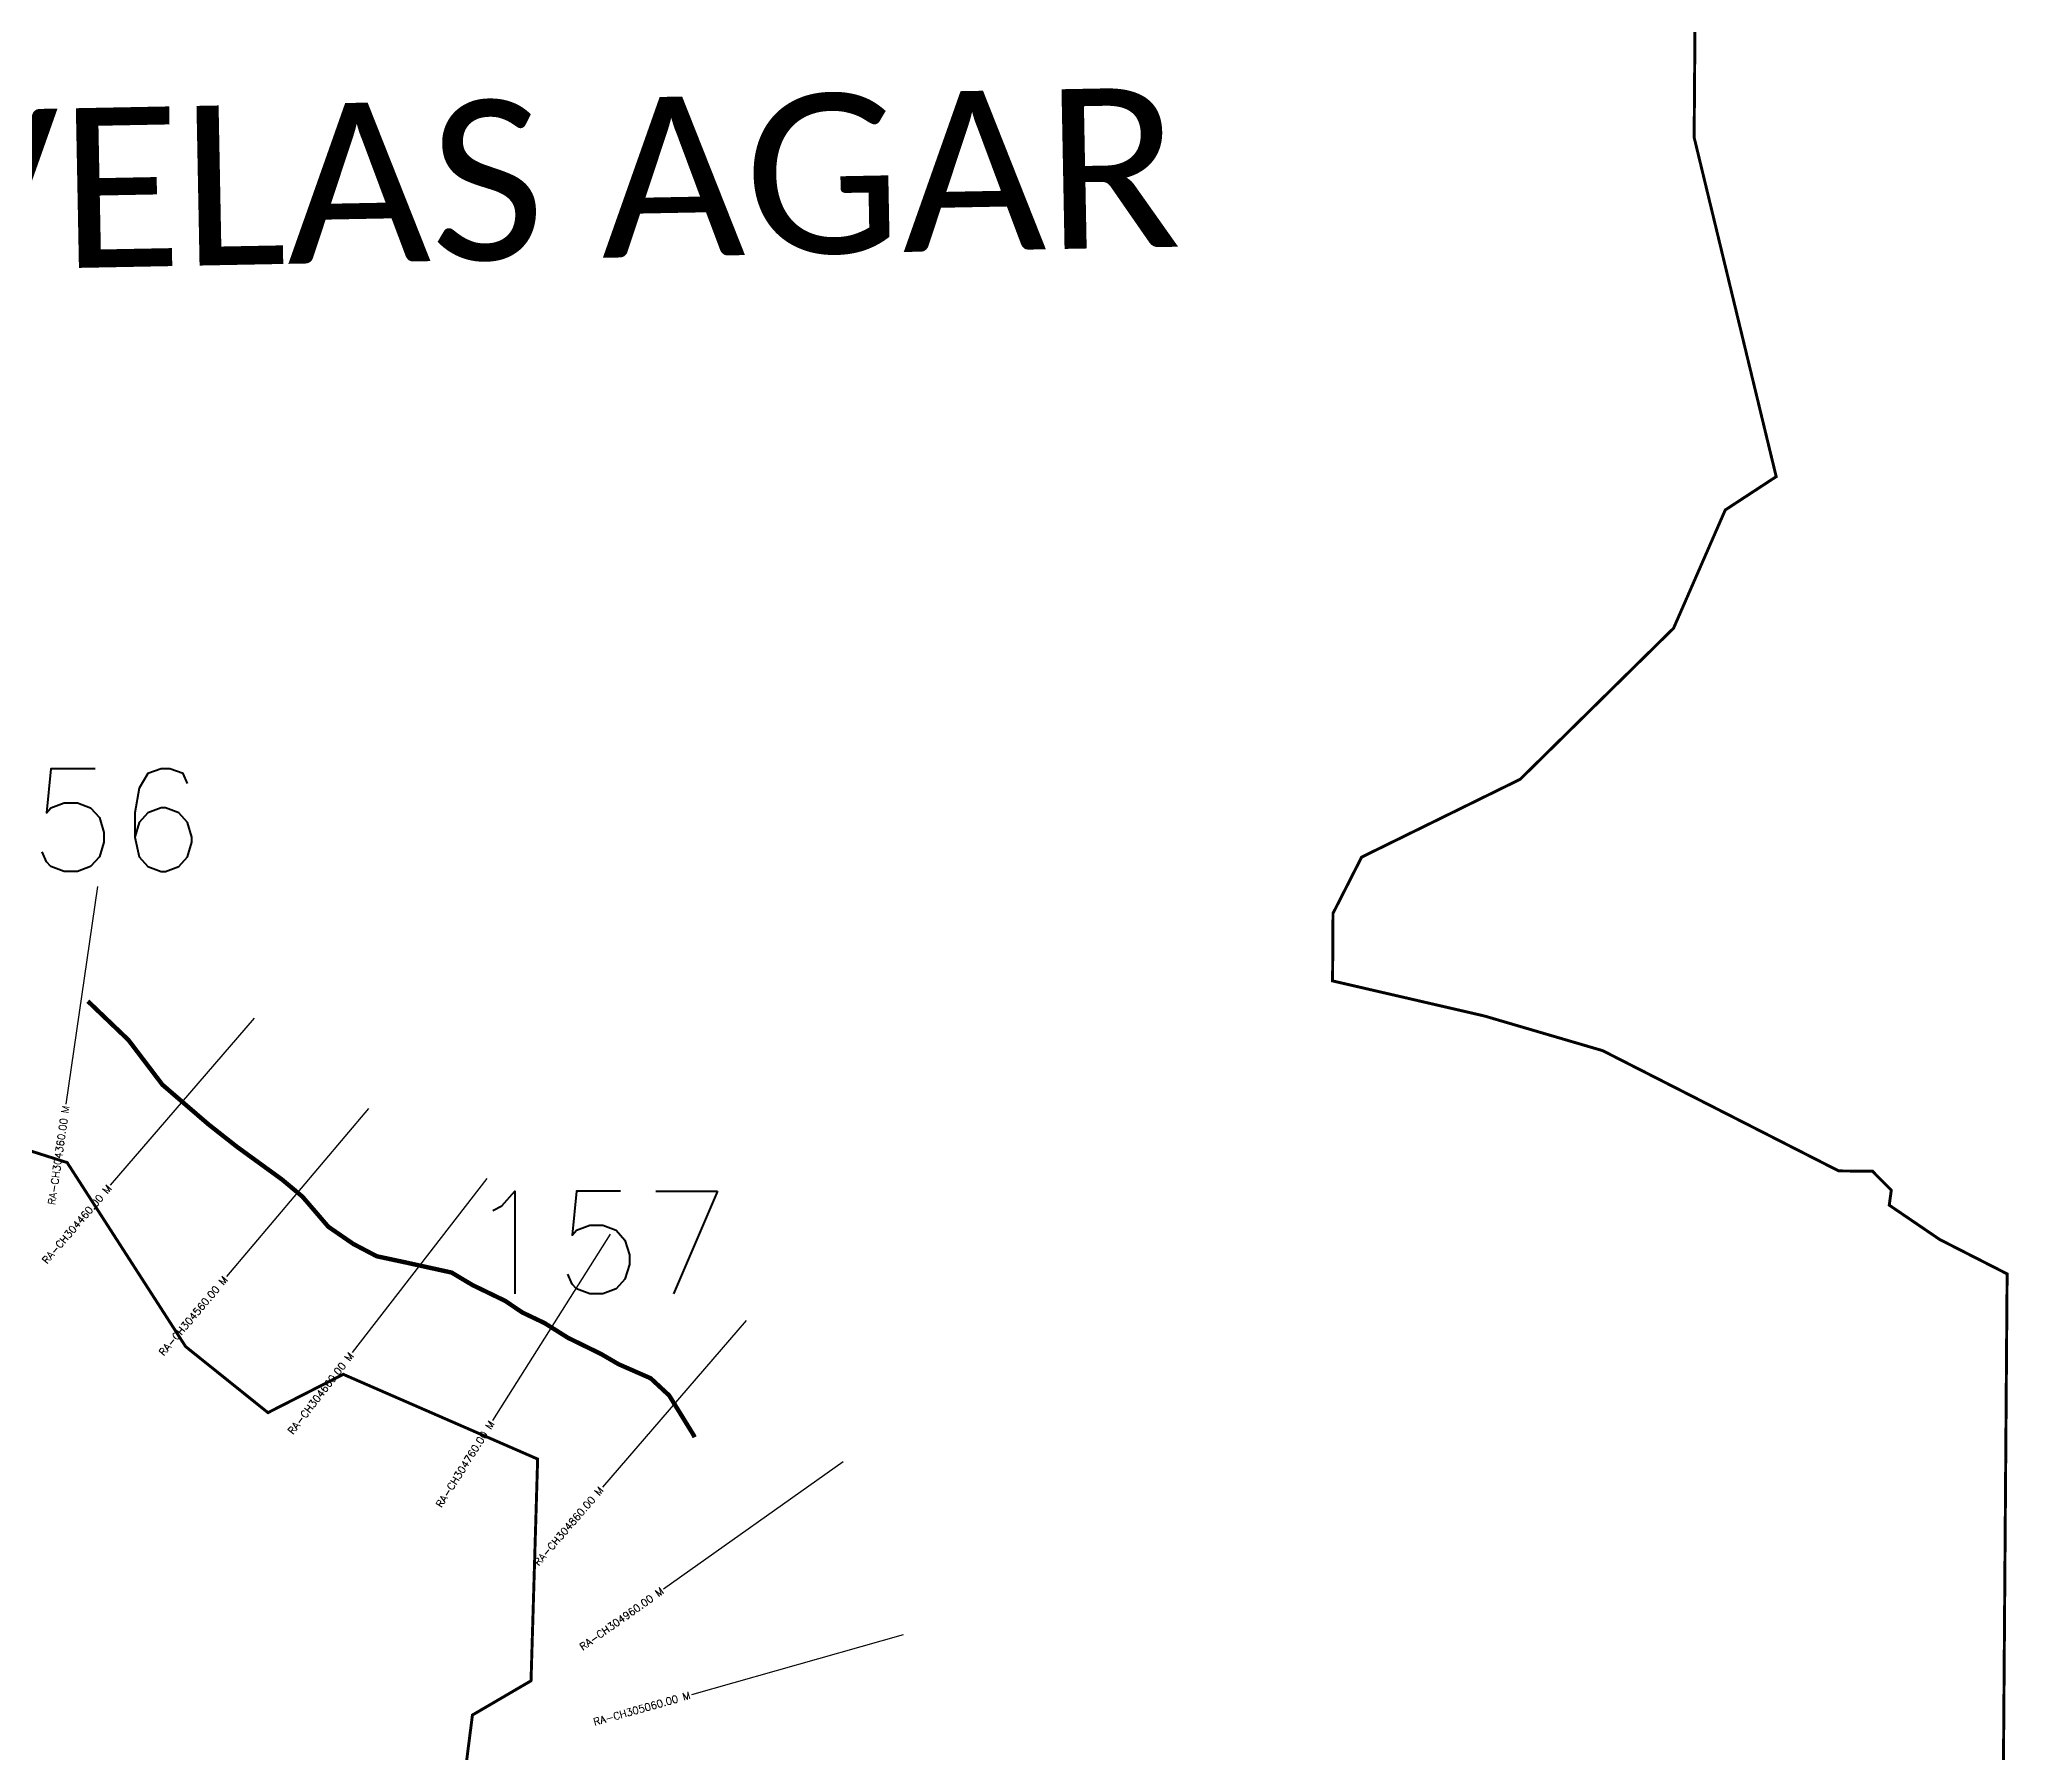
# Model space of a CAD drawing. Header units: metres. Extents: x 284659 to 287076, y 2009710 to 2015523.
# Drawn here: x 285656 to 286998, y 2013298 to 2014465 of the extents above; entities that cross this region are included whole.
import ezdxf
from ezdxf.enums import TextEntityAlignment as Align

# ---------------------------------------------------------------- set-up
doc = ezdxf.new("R2010")
doc.units = ezdxf.units.M
doc.header["$MEASUREMENT"] = 0
for name, color, linetype in [('CS', 134, 'Continuous'), ('CSMark', 6, 'Continuous'), ('NATURALLY PROTECTED', 3, 'Continuous'), ('VILLAGE NAME', 250, 'Continuous')]:
    doc.layers.add(name, color=color, linetype=linetype)
doc.styles.get("Standard").update_dxf_attribs({"font": 'simplex.shx'})

msp = doc.modelspace()

# ---------------------------------------------------------------- linework, layer by layer
at = {"color": 6, "const_width": 2, "flags": 128}
for points in [[(286784.9, 2014594.3), (286783.4, 2014398.4), (286839.3, 2014167.4), (286804.6, 2014144.7), (286769.4, 2014064.2), (286664.9, 2013961.3), (286556.9, 2013908.3), (286537.4, 2013870), (286537.1, 2013824), (286640.6, 2013800.1), (286721.1, 2013776.5), (286881.9, 2013694.6), (286904.9, 2013694.4), (286917.7, 2013681.5), (286916.3, 2013671.3), (286950.7, 2013647.9), (286996.6, 2013624.5), (286993.4, 2013198.1)], [(285935.7, 2013202.9), (285951.2, 2013324.1), (285991.1, 2013347.4), (285995.6, 2013498.4), (285863.2, 2013556.1), (285811.9, 2013530), (285755.8, 2013575), (285675.1, 2013700.3), (285607.5, 2013721.8)]]:
    msp.add_lwpolyline(points, dxfattribs=at)
at = {"layer": 'CS'}
for p, q in [((285695.8, 2013888.4), (285674.3, 2013740)), ((285802.4, 2013798.6), (285704.5, 2013684.9)), ((285880.4, 2013737.2), (285783.6, 2013622.6)), ((285961.1, 2013689.5), (285869.3, 2013570.9)), ((286044.9, 2013651.5), (285964.9, 2013524.6)), ((286137.7, 2013592.8), (286039.7, 2013479.2)), ((286203.8, 2013496.6), (286081.4, 2013409.8)), ((286244.7, 2013378.7), (286100.4, 2013337.9))]:
    msp.add_line(p, q, dxfattribs=at)
at = {"layer": 'NATURALLY PROTECTED', "const_width": 3, "flags": 128}
msp.add_lwpolyline([(285689.2, 2013810.2), (285716.9, 2013783.7), (285740, 2013753.3), (285771.5, 2013726.2), (285790.7, 2013711.1), (285821.4, 2013688.8), (285835.4, 2013677.1), (285853, 2013656.6), (285870, 2013644.9), (285886, 2013636.5), (285905.6, 2013632.3), (285937, 2013625.4), (285951.2, 2013616.9), (285973.5, 2013606.1), (285985.2, 2013598.2), (286000.3, 2013591), (286016.2, 2013581), (286038.7, 2013570), (286050.7, 2013563), (286072.6, 2013553.4), (286085.2, 2013541.7), (286101.8, 2013514.8), (286102.5, 2013513.2)], dxfattribs=at)

# ---------------------------------------------------------------- texts
at = {"char_height": 70, "attachment_point": 1}
for s, insert in [('156', (285589.1, 2013968.5)), ('157', (285947.1, 2013680.9))]:
    msp.add_mtext_dynamic_manual_height_columns(s, width=95.172, gutter_width=1, heights=[0], dxfattribs=dict(at, insert=insert))
at = {"layer": 'CSMark'}
for s, rotation, p in [('RA-CH304360.00 M', 81.7513, (285674.2, 2013739)), ('RA-CH304460.00 M', 49.2924, (285703.9, 2013684.1)), ('RA-CH304560.00 M', 49.8216, (285783, 2013621.9)), ('RA-CH304660.00 M', 52.2664, (285868.7, 2013570.1)), ('RA-CH304760.00 M', 57.75, (285964.4, 2013523.8)), ('RA-CH304860.00 M', 49.2185, (286039, 2013478.5)), ('RA-CH304960.00 M', 35.3365, (286080.6, 2013409.3)), ('RA-CH305060.00 M', 15.7561, (286099.4, 2013337.7))]:
    msp.add_text(s, height=5, rotation=rotation, dxfattribs=at).set_placement(p, align=Align.MIDDLE_RIGHT)
at = {"layer": 'VILLAGE NAME', "insert": (285572.9, 2014416.2), "char_height": 108.748, "attachment_point": 1, "rotation": 1.1028}
msp.add_mtext_dynamic_manual_height_columns('{\\fCalibri|b0|i0|c0|p34;VELAS AGAR}', width=1124.425, gutter_width=543.7, heights=[0], dxfattribs=at)

doc.saveas('drawing.dxf')
